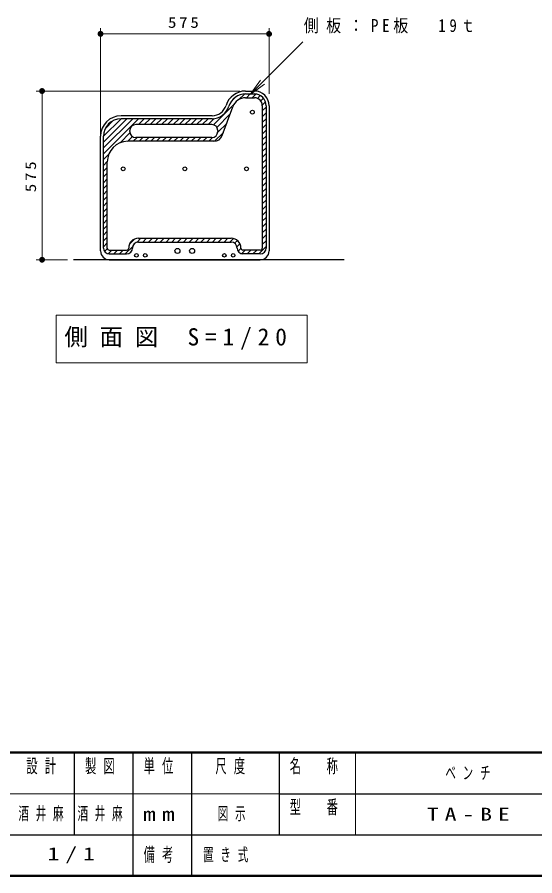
# Model space of a CAD drawing. Units: millimetres on the paper, scale 1:20. Extents: x -385 to 0, y -5 to 267.
# Drawn here: x -232.2 to -143.9, y 0 to 146.3 of the extents above; entities that cross this region are included whole.
import ezdxf

# ---------------------------------------------------------------- set-up
doc = ezdxf.new("R2010")
doc.units = ezdxf.units.MM
doc.layers.add('1_20', color=7, linetype='Continuous', lineweight=13)
doc.layers.add('NAKAMURA図枠', color=7, linetype='Continuous', lineweight=13)
doc.layers.add('図面情報', color=7, linetype='Continuous')
doc.styles.add('ＭＳ ゴシック', font='')
doc.styles.get('ＭＳ ゴシック').set_extended_font_data('MS Gothic')

# ---------------------------------------------------------------- blocks, each defined once
blk = doc.blocks.new('filled_dot')
at = {"color": 0, "linetype": 'Continuous', "lineweight": -2, "const_width": 1.25}
blk.add_lwpolyline([(-0.625, 0, 1), (0.625, 0, 1)], format="xyb", close=True, dxfattribs=at)
blk = doc.blocks.new('open_arrow')
at = {"color": 0, "linetype": 'Continuous', "lineweight": -2}
blk.add_lwpolyline([(7.5, 1.25), (0, 0), (7.5, -1.25)], dxfattribs=at)

msp = doc.modelspace()

# ---------------------------------------------------------------- linework, layer by layer
at = {"layer": '1_20'}
for p, q in [((-217.997, 122.233), (-217.997, 144.471)), ((-217.997, 143.471), (-189.247, 143.471)), ((-189.247, 133.233), (-189.247, 144.471)), ((-192.49, 133.117), (-183.479, 142.128)), ((-194.247, 133.733), (-228.97, 133.733)), ((-227.97, 104.983), (-227.97, 133.733)), ((-223.613, 104.983), (-228.97, 104.983)), ((-225.558, 95.551), (-225.558, 87.418)), ((-182.758, 95.551), (-225.558, 95.551)), ((-182.758, 87.418), (-182.758, 95.551)), ((-225.558, 87.418), (-182.758, 87.418))]:
    msp.add_line(p, q, dxfattribs=at)
at = {"layer": '1_20', "color": 2}
for p, q in [((-194.406, 132.276), (-193.458, 133.225)), ((-193.11, 132.583), (-192.46, 133.233)), ((-192.12, 132.583), (-191.487, 133.216)), ((-195.665, 132.007), (-195.022, 132.651)), ((-191.232, 132.481), (-190.748, 132.965)), ((-190.673, 132.05), (-190.21, 132.513)), ((-190.4, 131.333), (-189.854, 131.879)), ((-198.704, 127.978), (-195.291, 131.392)), ((-190.397, 130.346), (-189.747, 130.996)), ((-217.497, 123.045), (-211.52, 129.022)), ((-217.497, 124.035), (-212.51, 129.022)), ((-217.497, 125.025), (-213.5, 129.022)), ((-217.497, 126.015), (-214.49, 129.022)), ((-211.53, 128.022), (-210.53, 129.022)), ((-210.54, 128.022), (-209.54, 129.022)), ((-209.55, 128.022), (-208.55, 129.022)), ((-208.56, 128.022), (-207.56, 129.022)), ((-207.57, 128.022), (-206.57, 129.022)), ((-206.58, 128.022), (-205.58, 129.022)), ((-205.59, 128.022), (-204.59, 129.022)), ((-204.6, 128.022), (-203.6, 129.022)), ((-203.61, 128.022), (-202.61, 129.022)), ((-202.62, 128.022), (-201.62, 129.022)), ((-201.63, 128.022), (-200.63, 129.022)), ((-200.64, 128.022), (-199.64, 129.022)), ((-199.65, 128.022), (-198.631, 129.042)), ((-198.146, 127.547), (-195.912, 129.781)), ((-190.397, 129.356), (-189.747, 130.006)), ((-190.397, 128.367), (-189.747, 129.017)), ((-217.219, 127.283), (-215.757, 128.744)), ((-198.003, 126.7), (-196.478, 128.225)), ((-190.397, 127.377), (-189.747, 128.027)), ((-214.637, 124.915), (-212.97, 126.582)), ((-213.401, 125.161), (-212.57, 125.992)), ((-198.548, 125.165), (-197.045, 126.668)), ((-190.397, 126.387), (-189.747, 127.037)), ((-190.397, 125.397), (-189.747, 126.047)), ((-212.41, 125.162), (-211.76, 125.812)), ((-211.42, 125.162), (-210.77, 125.812)), ((-210.43, 125.162), (-209.78, 125.812)), ((-209.44, 125.162), (-208.79, 125.812)), ((-208.45, 125.162), (-207.8, 125.812)), ((-207.461, 125.162), (-206.811, 125.812)), ((-206.471, 125.162), (-205.821, 125.812)), ((-205.481, 125.162), (-204.831, 125.812)), ((-204.491, 125.162), (-203.841, 125.812)), ((-203.501, 125.162), (-202.851, 125.812)), ((-202.511, 125.162), (-201.861, 125.812)), ((-201.521, 125.162), (-200.871, 125.812)), ((-200.531, 125.162), (-199.881, 125.812)), ((-199.541, 125.162), (-198.885, 125.818)), ((-190.397, 124.407), (-189.747, 125.057)), ((-217.497, 122.055), (-216.6, 122.952)), ((-190.397, 123.417), (-189.747, 124.067)), ((-190.397, 122.427), (-189.747, 123.077)), ((-217.497, 121.065), (-216.846, 121.716)), ((-190.397, 121.437), (-189.747, 122.087)), ((-217.497, 120.076), (-216.847, 120.726)), ((-190.397, 120.447), (-189.747, 121.097)), ((-190.397, 119.457), (-189.747, 120.107)), ((-217.497, 119.086), (-216.847, 119.736)), ((-217.497, 118.096), (-216.847, 118.746)), ((-190.397, 118.467), (-189.747, 119.117)), ((-217.497, 117.106), (-216.847, 117.756)), ((-190.397, 117.477), (-189.747, 118.127)), ((-190.397, 116.487), (-189.747, 117.137)), ((-217.497, 116.116), (-216.847, 116.766)), ((-217.497, 115.126), (-216.847, 115.776)), ((-190.397, 115.497), (-189.747, 116.147)), ((-217.497, 114.136), (-216.847, 114.786)), ((-190.397, 114.507), (-189.747, 115.157)), ((-190.397, 113.517), (-189.747, 114.167)), ((-217.497, 113.146), (-216.847, 113.796)), ((-217.497, 112.156), (-216.847, 112.806)), ((-190.397, 112.527), (-189.747, 113.177)), ((-217.497, 111.166), (-216.847, 111.816)), ((-190.397, 111.537), (-189.747, 112.187)), ((-217.497, 110.176), (-216.847, 110.826)), ((-217.497, 109.186), (-216.847, 109.836)), ((-190.397, 110.547), (-189.747, 111.197)), ((-190.397, 109.558), (-189.747, 110.208)), ((-217.497, 108.196), (-216.847, 108.846)), ((-213.022, 107.721), (-212.285, 108.458)), ((-211.804, 107.949), (-211.121, 108.633)), ((-210.781, 107.983), (-210.131, 108.633)), ((-209.791, 107.983), (-209.141, 108.633)), ((-208.801, 107.983), (-208.151, 108.633)), ((-207.811, 107.983), (-207.161, 108.633)), ((-206.821, 107.983), (-206.171, 108.633)), ((-205.831, 107.983), (-205.181, 108.633)), ((-204.841, 107.983), (-204.191, 108.633)), ((-203.851, 107.983), (-203.201, 108.633)), ((-202.861, 107.983), (-202.211, 108.633)), ((-201.871, 107.983), (-201.221, 108.633)), ((-200.881, 107.983), (-200.231, 108.633)), ((-199.891, 107.983), (-199.241, 108.633)), ((-198.901, 107.983), (-198.251, 108.633)), ((-197.911, 107.983), (-197.261, 108.633)), ((-196.921, 107.983), (-196.271, 108.633)), ((-195.931, 107.983), (-195.324, 108.59)), ((-190.397, 108.568), (-189.747, 109.218)), ((-217.497, 107.206), (-216.847, 107.856)), ((-217.311, 106.402), (-216.832, 106.881)), ((-213.771, 105.983), (-212.513, 107.24)), ((-195.123, 107.801), (-194.659, 108.265)), ((-194.723, 107.211), (-194.218, 107.716)), ((-194.524, 106.42), (-194.038, 106.906)), ((-191.002, 105.983), (-189.747, 107.238)), ((-190.397, 107.578), (-189.747, 108.228)), ((-216.716, 106.007), (-216.09, 106.633)), ((-215.75, 105.983), (-215.1, 106.633)), ((-214.76, 105.983), (-214.11, 106.633)), ((-193.941, 106.013), (-193.322, 106.633)), ((-192.982, 105.983), (-192.332, 106.633)), ((-191.992, 105.983), (-191.342, 106.633))]:
    msp.add_line(p, q, dxfattribs=at)
at = {"layer": '1_20', "color": 1, "lineweight": 25}
for p, q in [((-193.247, 133.733), (-191.747, 133.733)), ((-193.247, 133.233), (-191.747, 133.233)), ((-193.247, 132.583), (-191.747, 132.583)), ((-197.234, 126.149), (-195.455, 131.036)), ((-190.397, 131.233), (-190.397, 106.983)), ((-189.747, 131.233), (-189.747, 106.983)), ((-189.247, 131.233), (-189.247, 106.483)), ((-198.973, 129.522), (-214.497, 129.522)), ((-198.973, 129.022), (-214.497, 129.022)), ((-198.997, 128.022), (-211.997, 128.022)), ((-217.997, 106.483), (-217.997, 126.022)), ((-217.497, 106.983), (-217.497, 126.022)), ((-212.997, 126.812), (-212.997, 127.022)), ((-197.997, 127.022), (-197.997, 126.812)), ((-198.643, 125.162), (-213.347, 125.162)), ((-198.997, 125.812), (-211.997, 125.812)), ((-216.847, 106.983), (-216.847, 121.662)), ((-211.547, 108.633), (-195.697, 108.633)), ((-211.547, 107.983), (-195.697, 107.983)), ((-216.497, 106.633), (-213.547, 106.633)), ((-216.497, 105.983), (-213.547, 105.983)), ((-190.747, 106.633), (-193.697, 106.633)), ((-190.747, 105.983), (-193.697, 105.983)), ((-216.497, 104.983), (-190.747, 104.983))]:
    msp.add_line(p, q, dxfattribs=at)
at = {"layer": '1_20', "lineweight": 25}
msp.add_line((-176.422, 104.983), (-222.613, 104.983), dxfattribs=at)
for centre, radius in [((-192.097, 130.133), 0.325), ((-214.147, 120.483), 0.325), ((-203.622, 120.483), 0.325), ((-193.097, 120.483), 0.325), ((-204.872, 106.483), 0.425), ((-202.372, 106.483), 0.425), ((-211.872, 105.733), 0.312), ((-210.372, 105.733), 0.312), ((-196.872, 105.733), 0.312), ((-195.372, 105.733), 0.312)]:
    msp.add_circle(centre, radius, dxfattribs=at)
at = {"layer": '1_20', "color": 1, "lineweight": 25}
for centre, radius, start, end in [((-193.247, 130.233), 3.5, 90, 162.64587), ((-193.247, 130.233), 3, 90, 162.64587), ((-191.747, 131.233), 2.5, 0, 90), ((-191.747, 131.233), 2, 0, 90), ((-193.247, 130.233), 2.35, 90, 160), ((-191.747, 131.233), 1.35, 0, 90), ((-198.973, 132.022), 2.5, 270, 342.64587), ((-198.973, 132.022), 3, 270, 342.64587), ((-214.497, 126.022), 3.5, 90, 180), ((-214.497, 126.022), 3, 90, 180), ((-211.997, 127.022), 1, 90, 180), ((-198.997, 127.022), 1, 0, 90), ((-211.997, 126.812), 1, 180, 270), ((-198.997, 126.812), 1, 270, 0), ((-198.643, 126.662), 1.5, 270, 340), ((-213.347, 121.662), 3.5, 90, 180), ((-211.547, 106.983), 1.65, 90, 180), ((-195.697, 106.983), 1.65, 0, 90), ((-216.497, 106.983), 1, 180, 270), ((-216.497, 106.983), 0.35, 180, 270), ((-213.547, 106.983), 1, 270, 0), ((-213.547, 106.983), 0.35, 270, 0), ((-211.547, 106.983), 1, 90, 180), ((-195.697, 106.983), 1, 0, 90), ((-193.697, 106.983), 1, 180, 270), ((-193.697, 106.983), 0.35, 180, 270), ((-190.747, 106.983), 1, 270, 0), ((-190.747, 106.983), 0.35, 270, 0), ((-216.497, 106.483), 1.5, 180, 270), ((-190.747, 106.483), 1.5, 270, 0)]:
    msp.add_arc(centre, radius, start, end, dxfattribs=at)
at = {"layer": 'NAKAMURA図枠', "lineweight": 50}
for p, q in [((-385, 21), (0, 21)), ((-385, 0), (0, 0))]:
    msp.add_line(p, q, dxfattribs=at)
at = {"layer": 'NAKAMURA図枠', "color": 211, "lineweight": 25}
for p, q in [((-222.5, 21), (-222.5, 7)), ((-212.5, 21), (-212.5, 0)), ((-202.5, 21), (-202.5, 7)), ((-187.5, 21), (-187.5, 7)), ((-187.5, 14), (-70, 14)), ((-242.5, 7), (0, 7))]:
    msp.add_line(p, q, dxfattribs=at)
at = {"layer": 'NAKAMURA図枠'}
for p, q in [((-174.5, 21), (-174.5, 7)), ((-242.5, 14), (-187.5, 14))]:
    msp.add_line(p, q, dxfattribs=at)
at = {"layer": 'NAKAMURA図枠', "lineweight": 25}
msp.add_line((-202.5, 7), (-202.5, 0), dxfattribs=at)

# ---------------------------------------------------------------- block references
at = {"layer": '1_20', "xscale": 0.4, "yscale": 0.4}
msp.add_blockref('filled_dot', (-217.997, 143.471), dxfattribs=at)
for name, p, rotation in [('filled_dot', (-189.247, 143.471), 180), ('open_arrow', (-192.49, 133.117), 45), ('filled_dot', (-227.97, 133.733), 270), ('filled_dot', (-227.97, 104.983), 90)]:
    msp.add_blockref(name, p, dxfattribs=dict(at, rotation=rotation))

# ---------------------------------------------------------------- texts
at = {"layer": '1_20', "style": 'ＭＳ ゴシック'}
for s, insert, char_height, attachment_point in [('\\T1.5;\\W0.85;側板：PE板\u300019ｔ', (-183.332, 144.778), 2.199, 4), ('\\T1.33;\\W1.15;575', (-203.622, 144.471), 1.833, 8), ('\\T1.5;側面図\\~S=1/20', (-224.158, 91.485), 2.933, 4)]:
    msp.add_mtext(s, dxfattribs=dict(at, insert=insert, char_height=char_height, attachment_point=attachment_point))
at = {"layer": '1_20', "insert": (-228.97, 119.358), "char_height": 1.833, "attachment_point": 8, "rotation": 90, "style": 'ＭＳ ゴシック'}
msp.add_mtext('\\T1.33;\\W1.15;575', dxfattribs=at)
at = {"layer": 'NAKAMURA図枠', "color": 4, "char_height": 2.346, "style": 'ＭＳ ゴシック'}
for s, insert, attachment_point in [('\\T1.64;\\W0.6;設計', (-227.5, 19.9), 2), ('\\T1.64;\\W0.6;製図', (-217.5, 19.9), 2), ('\\T1.64;\\W0.6;単位', (-207.5, 19.9), 2), ('\\T1.64;\\W0.6;尺度', (-195.25, 19.9), 2), ('\\T1.64;\\W0.6;名\u3000称', (-181, 19.9), 2), ('\\T1.64;\\W0.6;型\u3000番', (-181, 12.9), 2), ('\\T1.5;\\W1.35;mm', (-207.5, 10.5), 5), ('\\T1.64;\\W0.6;備考', (-207.5, 3.5), 5)]:
    msp.add_mtext(s, dxfattribs=dict(at, insert=insert, attachment_point=attachment_point))
at = {"layer": '図面情報', "char_height": 2.199, "style": 'ＭＳ ゴシック'}
for s, insert, attachment_point in [('\\T1.64;\\W0.6;ベンチ', (-154.75, 17.5), 5), ('\\T1.64;\\W0.6;酒井麻', (-232, 10.5), 4), ('\\T1.64;\\W0.6;酒井麻', (-217.5, 10.5), 5), ('\\T1.64;\\W0.6;図示', (-198, 10.5), 4), ('\\T1.5;\\W1.35;TA-BE', (-154.75, 10.5), 5), ('\\T1.5;\\W1.35;1/1', (-222.5, 3.5), 5), ('\\T1.64;\\W0.6;置き式', (-200.5, 3.5), 4)]:
    msp.add_mtext(s, dxfattribs=dict(at, insert=insert, attachment_point=attachment_point))

doc.saveas('drawing.dxf')
